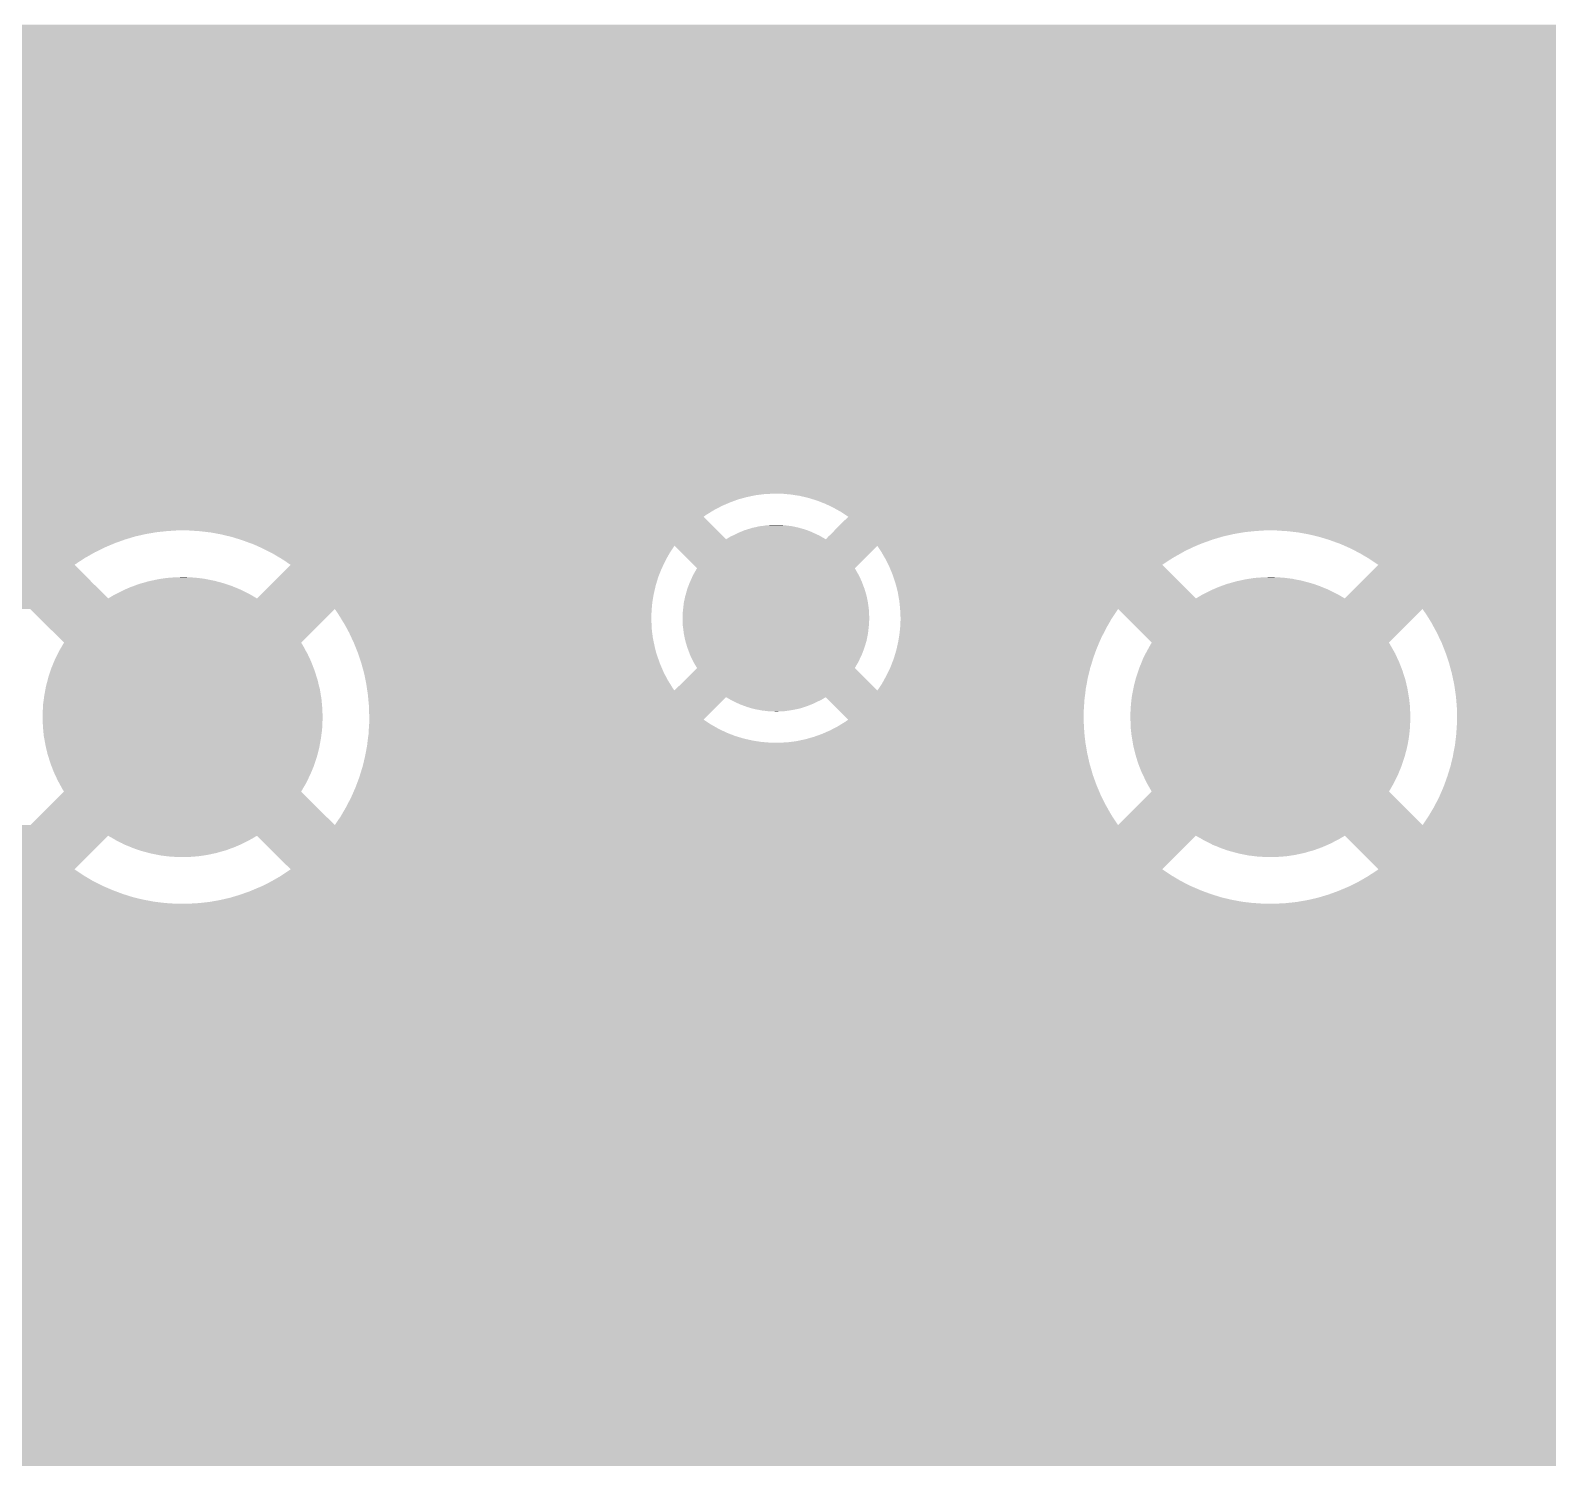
# Model space of a CAD drawing. Extents: x 295 to 953, y 10 to 290.
# Drawn here: x 802.2 to 812.92, y 108.89 to 118.97 of the extents above; entities that cross this region are included whole.
import ezdxf

# ---------------------------------------------------------------- set-up
doc = ezdxf.new("R2010")
doc.units = 0
doc.header["$LTSCALE"] = 5
doc.header["$MEASUREMENT"] = 0
doc.layers.add('GND1', color=7, linetype='CONTINUOUS')

msp = doc.modelspace()

# ---------------------------------------------------------------- linework, layer by layer
at = {"layer": 'GND1'}
for points in [[(754.519, 118.934), (754.519, 119.013), (833.019, 118.934), (833.011, 119.013)], [(757.296, 118.929), (757.22, 118.934), (833.02, 118.929), (833.019, 118.934)], [(757.373, 118.919), (757.296, 118.929), (833.021, 118.919), (833.02, 118.929)], [(757.448, 118.905), (757.373, 118.919), (833.022, 118.905), (833.021, 118.919)], [(757.523, 118.887), (757.448, 118.905), (833.024, 118.887), (833.022, 118.905)], [(757.596, 118.865), (757.523, 118.887), (833.027, 118.865), (833.024, 118.887)], [(757.668, 118.838), (757.596, 118.865), (833.03, 118.838), (833.027, 118.865)], [(757.738, 118.807), (757.668, 118.838), (833.033, 118.807), (833.03, 118.838)], [(757.747, 118.803), (757.738, 118.807), (833.033, 118.803), (833.033, 118.807)], [(757.807, 118.772), (757.747, 118.803), (833.043, 118.772), (833.033, 118.803)], [(757.873, 118.734), (757.807, 118.772), (833.056, 118.734), (833.043, 118.772)], [(757.855, 118.609), (757.937, 118.691), (833.097, 118.609), (833.07, 118.691)], [(757.937, 118.691), (757.873, 118.734), (833.07, 118.691), (833.056, 118.734)], [(788.573, 118.605), (788.554, 118.609), (826.901, 118.605), (827.111, 118.609)], [(788.761, 118.569), (788.573, 118.605), (826.742, 118.569), (826.901, 118.605)], [(788.787, 118.557), (788.761, 118.569), (826.695, 118.557), (826.742, 118.569)], [(788.931, 118.495), (788.787, 118.557), (826.564, 118.495), (826.695, 118.557)], [(794.098, 118.495), (794.035, 118.495), (826.562, 118.495), (826.564, 118.495)], [(794.16, 118.489), (794.098, 118.495), (826.551, 118.489), (826.562, 118.495)], [(794.222, 118.48), (794.16, 118.489), (826.53, 118.48), (826.551, 118.489)], [(794.275, 118.467), (794.222, 118.48), (826.505, 118.467), (826.53, 118.48)], [(794.283, 118.465), (794.275, 118.467), (826.502, 118.465), (826.505, 118.467)], [(794.343, 118.447), (794.283, 118.465), (826.478, 118.447), (826.502, 118.465)], [(794.402, 118.424), (794.343, 118.447), (826.448, 118.424), (826.478, 118.447)], [(794.458, 118.397), (794.402, 118.424), (826.413, 118.397), (826.448, 118.424)], [(794.412, 118.179), (794.565, 118.332), (826.2, 118.179), (826.331, 118.332)], [(794.513, 118.367), (794.458, 118.397), (826.373, 118.367), (826.413, 118.397)], [(794.554, 118.339), (794.513, 118.367), (826.337, 118.339), (826.373, 118.367)], [(794.565, 118.332), (794.554, 118.339), (826.331, 118.332), (826.337, 118.339)], [(789.317, 118.127), (789.289, 118.173), (826.172, 118.127), (826.197, 118.173)], [(794.406, 118.173), (794.412, 118.179), (826.197, 118.173), (826.2, 118.179)], [(794.795, 118.091), (794.771, 118.127), (826.153, 118.091), (826.172, 118.127)], [(794.827, 118.037), (794.795, 118.091), (826.124, 118.037), (826.153, 118.091)], [(794.849, 117.993), (794.827, 118.037), (826.1, 117.993), (826.124, 118.037)], [(794.855, 117.981), (794.849, 117.993), (826.097, 117.981), (826.1, 117.993)], [(794.879, 117.923), (794.855, 117.981), (826.08, 117.923), (826.097, 117.981)], [(794.899, 117.863), (794.879, 117.923), (826.063, 117.863), (826.08, 117.923)], [(794.914, 117.802), (794.899, 117.863), (826.045, 117.802), (826.063, 117.863)], [(794.917, 117.791), (794.914, 117.802), (826.042, 117.791), (826.045, 117.802)], [(794.926, 117.741), (794.917, 117.791), (826.037, 117.741), (826.042, 117.791)], [(794.932, 117.678), (794.926, 117.741), (826.032, 117.678), (826.037, 117.741)], [(794.934, 117.616), (794.932, 117.678), (826.026, 117.616), (826.032, 117.678)], [(794.933, 117.572), (794.934, 117.616), (826.031, 117.572), (826.026, 117.616)], [(794.918, 117.448), (794.928, 117.51), (826.044, 117.448), (826.037, 117.51)], [(794.928, 117.51), (794.933, 117.572), (826.037, 117.51), (826.031, 117.572)], [(794.886, 117.327), (794.904, 117.387), (826.074, 117.327), (826.055, 117.387)], [(794.904, 117.387), (794.909, 117.406), (826.055, 117.387), (826.048, 117.406)], [(794.909, 117.406), (794.918, 117.448), (826.048, 117.406), (826.044, 117.448)], [(794.836, 117.212), (794.863, 117.268), (826.112, 117.212), (826.094, 117.268)], [(794.863, 117.268), (794.886, 117.327), (826.094, 117.268), (826.074, 117.327)], [(794.771, 117.105), (794.805, 117.157), (826.173, 117.105), (826.143, 117.157)], [(794.805, 117.157), (794.833, 117.206), (826.143, 117.157), (826.114, 117.206)], [(794.833, 117.206), (794.836, 117.212), (826.114, 117.206), (826.112, 117.212)], [(789.293, 117.058), (789.318, 117.105), (826.201, 117.058), (826.173, 117.105)], [(794.441, 117.024), (794.406, 117.058), (826.221, 117.024), (826.201, 117.058)], [(794.565, 116.899), (794.441, 117.024), (826.335, 116.899), (826.221, 117.024)], [(794.379, 116.798), (794.437, 116.823), (826.462, 116.798), (826.427, 116.823)], [(794.437, 116.823), (794.492, 116.852), (826.427, 116.823), (826.386, 116.852)], [(794.492, 116.852), (794.518, 116.868), (826.386, 116.852), (826.363, 116.868)], [(794.518, 116.868), (794.546, 116.885), (826.363, 116.868), (826.347, 116.885)], [(794.546, 116.885), (794.565, 116.899), (826.347, 116.885), (826.335, 116.899)], [(788.795, 116.674), (788.926, 116.736), (826.703, 116.674), (826.559, 116.736)], [(794.074, 116.736), (794.136, 116.739), (826.559, 116.736), (826.55, 116.739)], [(794.136, 116.739), (794.187, 116.746), (826.55, 116.739), (826.535, 116.746)], [(794.187, 116.746), (794.198, 116.747), (826.535, 116.746), (826.533, 116.747)], [(794.198, 116.747), (794.26, 116.76), (826.533, 116.747), (826.516, 116.76)], [(794.26, 116.76), (794.32, 116.777), (826.516, 116.76), (826.492, 116.777)], [(794.32, 116.777), (794.379, 116.798), (826.492, 116.777), (826.462, 116.798)], [(757.937, 116.54), (757.855, 116.622), (841.028, 116.54), (840.958, 116.622)], [(788.379, 116.622), (788.589, 116.626), (826.936, 116.622), (826.917, 116.626)], [(788.589, 116.626), (788.747, 116.663), (826.917, 116.626), (826.729, 116.663)], [(788.747, 116.663), (788.795, 116.674), (826.729, 116.663), (826.703, 116.674)], [(757.86, 116.489), (757.924, 116.531), (841.071, 116.489), (841.035, 116.531)], [(757.924, 116.531), (757.937, 116.54), (841.035, 116.531), (841.028, 116.54)], [(757.656, 116.388), (757.675, 116.396), (833.864, 116.388), (833.927, 116.396)], [(757.675, 116.396), (757.683, 116.4), (833.927, 116.396), (833.989, 116.4)], [(757.683, 116.4), (757.724, 116.417), (841.166, 116.4), (841.146, 116.417)], [(757.724, 116.417), (757.793, 116.451), (841.146, 116.417), (841.106, 116.451)], [(757.793, 116.451), (757.811, 116.462), (841.106, 116.451), (841.094, 116.462)], [(757.811, 116.462), (757.86, 116.489), (841.094, 116.462), (841.071, 116.489)], [(754.519, 116.284), (754.519, 116.297), (833.571, 116.284), (833.597, 116.297)], [(757.204, 116.297), (757.281, 116.301), (833.597, 116.297), (833.604, 116.301)], [(757.281, 116.301), (757.357, 116.31), (833.604, 116.301), (833.62, 116.31)], [(757.357, 116.31), (757.375, 116.313), (833.62, 116.31), (833.626, 116.313)], [(757.375, 116.313), (757.433, 116.323), (833.626, 116.313), (833.648, 116.323)], [(757.433, 116.323), (757.5, 116.338), (833.648, 116.323), (833.684, 116.338)], [(757.5, 116.338), (757.508, 116.34), (833.684, 116.338), (833.689, 116.34)], [(757.508, 116.34), (757.573, 116.359), (833.689, 116.34), (833.743, 116.359)], [(757.573, 116.359), (757.581, 116.361), (833.743, 116.359), (833.751, 116.361)], [(757.581, 116.361), (757.622, 116.376), (833.751, 116.361), (833.803, 116.376)], [(757.622, 116.376), (757.654, 116.387), (833.803, 116.376), (833.859, 116.387)], [(757.654, 116.387), (757.656, 116.388), (833.859, 116.387), (833.864, 116.388)], [(754.519, 116.25), (754.519, 116.284), (833.517, 116.25), (833.571, 116.284)], [(754.519, 116.237), (754.519, 116.25), (833.498, 116.237), (833.517, 116.25)], [(754.519, 116.078), (754.519, 116.237), (833.656, 116.078), (833.498, 116.237)], [(754.519, 116.031), (754.519, 116.078), (841.778, 116.031), (841.667, 116.078)], [(754.519, 115.979), (754.519, 116.031), (833.257, 115.979), (833.292, 116.031)], [(754.519, 115.924), (754.519, 115.979), (833.227, 115.924), (833.257, 115.979)], [(754.519, 115.867), (754.519, 115.924), (833.2, 115.867), (833.227, 115.924)], [(754.519, 115.809), (754.519, 115.867), (833.177, 115.809), (833.2, 115.867)], [(754.519, 115.749), (754.519, 115.809), (833.159, 115.749), (833.177, 115.809)], [(754.519, 115.701), (754.519, 115.749), (833.148, 115.701), (833.159, 115.749)], [(754.519, 115.698), (754.519, 115.701), (807.384, 115.698), (807.446, 115.701)], [(754.519, 115.69), (754.519, 115.698), (807.321, 115.69), (807.384, 115.698)], [(754.519, 115.677), (754.519, 115.69), (807.26, 115.677), (807.321, 115.69)], [(754.519, 115.661), (754.519, 115.677), (807.2, 115.661), (807.26, 115.677)], [(754.519, 115.639), (754.519, 115.661), (807.141, 115.639), (807.2, 115.661)], [(807.571, 115.695), (807.509, 115.701), (833.146, 115.695), (833.148, 115.701)], [(807.618, 115.688), (807.571, 115.695), (833.145, 115.688), (833.146, 115.695)], [(807.633, 115.686), (807.618, 115.688), (833.144, 115.686), (833.145, 115.688)], [(807.695, 115.671), (807.633, 115.686), (833.142, 115.671), (833.144, 115.686)], [(807.754, 115.653), (807.695, 115.671), (833.139, 115.653), (833.142, 115.671)], [(807.813, 115.63), (807.754, 115.653), (833.136, 115.63), (833.139, 115.653)], [(754.519, 115.614), (754.519, 115.639), (807.083, 115.614), (807.141, 115.639)], [(754.519, 115.585), (754.519, 115.614), (807.028, 115.585), (807.083, 115.614)], [(754.519, 115.552), (754.519, 115.585), (806.974, 115.552), (807.028, 115.585)], [(754.519, 115.538), (754.519, 115.552), (806.955, 115.538), (806.974, 115.552)], [(754.519, 115.442), (754.519, 115.538), (807.051, 115.442), (806.955, 115.538)], [(807.822, 115.626), (807.813, 115.63), (833.135, 115.626), (833.136, 115.63)], [(807.87, 115.603), (807.822, 115.626), (833.133, 115.603), (833.135, 115.626)], [(807.924, 115.573), (807.87, 115.603), (833.13, 115.573), (833.133, 115.603)], [(807.938, 115.564), (807.924, 115.573), (833.13, 115.564), (833.13, 115.573)], [(807.977, 115.538), (807.938, 115.564), (833.129, 115.538), (833.13, 115.564)], [(807.939, 115.501), (807.977, 115.538), (833.129, 115.501), (833.129, 115.538)], [(754.519, 115.437), (754.519, 115.442), (803.167, 115.437), (803.244, 115.442)], [(754.519, 115.429), (754.519, 115.437), (803.091, 115.429), (803.167, 115.437)], [(754.519, 115.416), (754.519, 115.429), (803.015, 115.416), (803.091, 115.429)], [(803.321, 115.441), (803.244, 115.442), (807.052, 115.441), (807.051, 115.442)], [(803.397, 115.436), (803.321, 115.441), (807.057, 115.436), (807.052, 115.441)], [(803.474, 115.427), (803.397, 115.436), (807.066, 115.427), (807.057, 115.436)], [(807.194, 115.422), (807.211, 115.429), (807.736, 115.422), (807.721, 115.429)], [(807.211, 115.429), (807.244, 115.443), (807.721, 115.429), (807.686, 115.443)], [(807.244, 115.443), (807.262, 115.448), (807.686, 115.443), (807.671, 115.448)], [(807.262, 115.448), (807.296, 115.459), (807.671, 115.448), (807.633, 115.459)], [(807.296, 115.459), (807.315, 115.463), (807.633, 115.459), (807.618, 115.463)], [(807.315, 115.463), (807.349, 115.471), (807.618, 115.463), (807.58, 115.471)], [(807.349, 115.471), (807.37, 115.473), (807.58, 115.471), (807.565, 115.473)], [(807.37, 115.473), (807.403, 115.478), (807.565, 115.473), (807.524, 115.478)], [(807.403, 115.478), (807.429, 115.479), (807.524, 115.478), (807.511, 115.479)], [(807.429, 115.479), (807.457, 115.481), (807.511, 115.479), (807.457, 115.481)], [(807.855, 115.416), (807.868, 115.429), (810.699, 115.416), (810.774, 115.429)], [(807.868, 115.429), (807.876, 115.437), (810.774, 115.429), (810.851, 115.437)], [(807.876, 115.437), (807.88, 115.442), (810.851, 115.437), (810.927, 115.442)], [(807.88, 115.442), (807.939, 115.501), (833.132, 115.442), (833.129, 115.501)], [(811.004, 115.441), (810.927, 115.442), (833.132, 115.441), (833.132, 115.442)], [(811.048, 115.438), (811.004, 115.441), (833.132, 115.438), (833.132, 115.441)], [(811.081, 115.436), (811.048, 115.438), (833.133, 115.436), (833.132, 115.438)], [(811.157, 115.427), (811.081, 115.436), (833.134, 115.427), (833.133, 115.436)], [(754.519, 115.399), (754.519, 115.416), (802.94, 115.399), (803.015, 115.416)], [(754.519, 115.377), (754.519, 115.399), (802.867, 115.377), (802.94, 115.399)], [(754.519, 115.351), (754.519, 115.377), (802.795, 115.351), (802.867, 115.377)], [(754.519, 115.321), (754.519, 115.351), (802.724, 115.321), (802.795, 115.351)], [(803.549, 115.413), (803.474, 115.427), (807.08, 115.413), (807.066, 115.427)], [(803.624, 115.395), (803.549, 115.413), (807.098, 115.395), (807.08, 115.413)], [(803.675, 115.379), (803.624, 115.395), (807.113, 115.379), (807.098, 115.395)], [(803.681, 115.377), (803.675, 115.379), (810.55, 115.377), (810.557, 115.379)], [(803.697, 115.372), (803.681, 115.377), (810.537, 115.372), (810.55, 115.377)], [(803.754, 115.351), (803.697, 115.372), (810.478, 115.351), (810.537, 115.372)], [(803.769, 115.346), (803.754, 115.351), (810.465, 115.346), (810.478, 115.351)], [(803.799, 115.333), (803.769, 115.346), (810.434, 115.333), (810.465, 115.346)], [(803.839, 115.315), (803.799, 115.333), (806.737, 115.315), (806.749, 115.333)], [(806.908, 115.174), (806.749, 115.333), (808.023, 115.174), (808.182, 115.333)], [(807.113, 115.379), (807.145, 115.398), (807.818, 115.379), (807.785, 115.398)], [(807.145, 115.398), (807.162, 115.406), (807.785, 115.398), (807.771, 115.406)], [(807.162, 115.406), (807.194, 115.422), (807.771, 115.406), (807.736, 115.422)], [(807.818, 115.379), (807.837, 115.399), (810.557, 115.379), (810.624, 115.399)], [(807.837, 115.399), (807.855, 115.416), (810.624, 115.399), (810.699, 115.416)], [(808.19, 115.321), (808.182, 115.333), (810.407, 115.321), (810.434, 115.333)], [(811.233, 115.413), (811.157, 115.427), (833.136, 115.413), (833.134, 115.427)], [(811.307, 115.395), (811.233, 115.413), (833.138, 115.395), (833.136, 115.413)], [(811.369, 115.376), (811.307, 115.395), (833.14, 115.376), (833.138, 115.395)], [(811.381, 115.372), (811.369, 115.376), (833.141, 115.372), (833.14, 115.376)], [(811.453, 115.346), (811.381, 115.372), (833.146, 115.346), (833.141, 115.372)], [(811.523, 115.315), (811.453, 115.346), (833.153, 115.315), (833.146, 115.346)], [(754.519, 115.287), (754.519, 115.321), (802.655, 115.287), (802.724, 115.321)], [(754.519, 115.256), (754.519, 115.287), (802.601, 115.256), (802.655, 115.287)], [(795.296, 115.249), (795.26, 115.256), (802.588, 115.249), (802.601, 115.256)], [(795.467, 115.216), (795.296, 115.249), (802.537, 115.216), (802.588, 115.249)], [(795.486, 115.207), (795.467, 115.216), (802.524, 115.207), (802.537, 115.216)], [(803.907, 115.28), (803.839, 115.315), (806.714, 115.28), (806.737, 115.315)], [(803.974, 115.241), (803.908, 115.28), (806.692, 115.241), (806.714, 115.28)], [(803.997, 115.226), (803.974, 115.241), (806.684, 115.226), (806.692, 115.241)], [(804.038, 115.198), (803.997, 115.226), (806.671, 115.198), (806.684, 115.226)], [(808.206, 115.297), (808.19, 115.321), (810.357, 115.297), (810.407, 115.321)], [(808.212, 115.287), (808.206, 115.297), (810.339, 115.287), (810.357, 115.297)], [(808.234, 115.249), (808.212, 115.287), (810.272, 115.249), (810.339, 115.287)], [(808.238, 115.243), (808.234, 115.249), (810.262, 115.243), (810.272, 115.249)], [(808.256, 115.207), (808.238, 115.243), (810.207, 115.207), (810.262, 115.243)], [(811.591, 115.28), (811.523, 115.315), (833.162, 115.28), (833.153, 115.315)], [(811.635, 115.254), (811.591, 115.28), (833.17, 115.254), (833.162, 115.28)], [(811.657, 115.241), (811.635, 115.254), (833.174, 115.241), (833.17, 115.254)], [(811.721, 115.198), (811.657, 115.241), (833.189, 115.198), (833.174, 115.241)], [(795.507, 115.199), (795.486, 115.207), (802.511, 115.199), (802.524, 115.207)], [(795.637, 115.143), (795.507, 115.199), (802.567, 115.143), (802.511, 115.199)], [(798.009, 115.142), (797.947, 115.143), (802.568, 115.142), (802.567, 115.143)], [(798.072, 115.137), (798.009, 115.142), (802.573, 115.137), (802.568, 115.142)], [(798.134, 115.127), (798.072, 115.137), (802.583, 115.127), (802.573, 115.137)], [(798.195, 115.113), (798.134, 115.127), (802.597, 115.113), (802.583, 115.127)], [(798.255, 115.094), (798.195, 115.113), (802.616, 115.094), (802.597, 115.113)], [(803.164, 115.106), (803.192, 115.108), (803.381, 115.106), (803.363, 115.108)], [(803.192, 115.108), (803.23, 115.111), (803.363, 115.108), (803.31, 115.111)], [(803.23, 115.111), (803.297, 115.112), (803.31, 115.111), (803.297, 115.112)], [(803.89, 115.051), (803.95, 115.111), (806.616, 115.051), (806.634, 115.111)], [(803.95, 115.111), (804.008, 115.169), (806.634, 115.111), (806.657, 115.169)], [(804.008, 115.169), (804.038, 115.198), (806.657, 115.169), (806.671, 115.198)], [(806.862, 115.085), (806.881, 115.127), (808.07, 115.085), (808.05, 115.127)], [(806.881, 115.127), (806.885, 115.134), (808.05, 115.127), (808.046, 115.134)], [(806.885, 115.134), (806.908, 115.174), (808.046, 115.134), (808.023, 115.174)], [(808.26, 115.199), (808.256, 115.207), (810.195, 115.199), (810.207, 115.207)], [(808.266, 115.187), (808.26, 115.199), (810.207, 115.187), (810.195, 115.199)], [(808.29, 115.129), (808.266, 115.187), (810.265, 115.129), (810.207, 115.187)], [(808.31, 115.069), (808.29, 115.129), (810.324, 115.069), (810.265, 115.129)], [(810.848, 115.106), (810.876, 115.108), (811.065, 115.106), (811.047, 115.108)], [(810.876, 115.108), (810.914, 115.111), (811.047, 115.108), (810.994, 115.111)], [(810.914, 115.111), (810.98, 115.112), (810.994, 115.111), (810.98, 115.112)], [(811.605, 115.082), (811.66, 115.138), (833.245, 115.082), (833.216, 115.138)], [(811.66, 115.138), (811.718, 115.195), (833.216, 115.138), (833.191, 115.195)], [(811.718, 115.195), (811.721, 115.198), (833.191, 115.195), (833.189, 115.198)], [(798.313, 115.071), (798.255, 115.094), (802.638, 115.071), (802.616, 115.094)], [(798.37, 115.045), (798.313, 115.071), (802.665, 115.045), (802.638, 115.071)], [(798.425, 115.014), (798.37, 115.045), (802.696, 115.014), (802.665, 115.045)], [(798.477, 114.979), (798.425, 115.014), (802.731, 114.979), (802.696, 115.014)], [(802.807, 114.994), (802.846, 115.014), (803.743, 114.994), (803.702, 115.014)], [(802.846, 115.014), (802.867, 115.024), (803.702, 115.014), (803.683, 115.024)], [(802.867, 115.024), (802.907, 115.041), (803.683, 115.024), (803.641, 115.041)], [(802.907, 115.041), (802.929, 115.049), (803.641, 115.041), (803.622, 115.049)], [(802.929, 115.049), (802.969, 115.064), (803.622, 115.049), (803.578, 115.064)], [(802.969, 115.064), (802.992, 115.07), (803.578, 115.064), (803.559, 115.07)], [(802.992, 115.07), (803.033, 115.082), (803.559, 115.07), (803.514, 115.082)], [(803.033, 115.082), (803.057, 115.087), (803.514, 115.082), (803.494, 115.087)], [(803.057, 115.087), (803.098, 115.096), (803.494, 115.087), (803.448, 115.096)], [(803.098, 115.096), (803.123, 115.1), (803.448, 115.096), (803.429, 115.1)], [(803.123, 115.1), (803.164, 115.106), (803.429, 115.1), (803.381, 115.106)], [(803.829, 114.989), (803.89, 115.051), (806.602, 114.989), (806.616, 115.051)], [(806.827, 114.983), (806.839, 115.027), (808.105, 114.983), (808.092, 115.027)], [(806.839, 115.027), (806.842, 115.035), (808.092, 115.027), (808.089, 115.035)], [(806.842, 115.035), (806.858, 115.077), (808.089, 115.035), (808.073, 115.077)], [(806.858, 115.077), (806.862, 115.085), (808.073, 115.077), (808.07, 115.085)], [(808.326, 115.008), (808.31, 115.069), (810.385, 115.008), (810.324, 115.069)], [(808.334, 114.961), (808.326, 115.008), (810.432, 114.961), (810.385, 115.008)], [(810.491, 114.994), (810.529, 115.014), (811.426, 114.994), (811.386, 115.014)], [(810.529, 115.014), (810.551, 115.024), (811.386, 115.014), (811.367, 115.024)], [(810.551, 115.024), (810.59, 115.041), (811.367, 115.024), (811.324, 115.041)], [(810.59, 115.041), (810.612, 115.049), (811.324, 115.041), (811.305, 115.049)], [(810.612, 115.049), (810.653, 115.064), (811.305, 115.049), (811.262, 115.064)], [(810.653, 115.064), (810.676, 115.07), (811.262, 115.064), (811.242, 115.07)], [(810.676, 115.07), (810.717, 115.082), (811.242, 115.07), (811.197, 115.082)], [(810.717, 115.082), (810.741, 115.087), (811.197, 115.082), (811.178, 115.087)], [(810.741, 115.087), (810.782, 115.096), (811.178, 115.087), (811.132, 115.096)], [(810.782, 115.096), (810.807, 115.1), (811.132, 115.096), (811.113, 115.1)], [(810.807, 115.1), (810.848, 115.106), (811.113, 115.1), (811.065, 115.106)], [(811.485, 114.963), (811.532, 115.009), (849.683, 114.963), (849.683, 115.009)], [(811.532, 115.009), (811.552, 115.029), (833.292, 115.009), (833.278, 115.029)], [(811.552, 115.029), (811.605, 115.082), (833.278, 115.029), (833.245, 115.082)], [(798.384, 114.886), (798.425, 114.928), (806.588, 114.886), (806.592, 114.928)], [(798.425, 114.928), (798.459, 114.961), (806.592, 114.928), (806.597, 114.961)], [(798.459, 114.961), (798.477, 114.979), (802.749, 114.961), (802.731, 114.979)], [(802.749, 114.961), (802.787, 114.984), (803.8, 114.961), (803.761, 114.984)], [(802.787, 114.984), (802.807, 114.994), (803.761, 114.984), (803.743, 114.994)], [(803.8, 114.961), (803.829, 114.989), (806.597, 114.961), (806.602, 114.989)], [(806.809, 114.876), (806.814, 114.921), (808.123, 114.876), (808.117, 114.921)], [(806.814, 114.921), (806.815, 114.93), (808.117, 114.921), (808.116, 114.93)], [(806.815, 114.93), (806.824, 114.974), (808.116, 114.93), (808.107, 114.974)], [(806.824, 114.974), (806.827, 114.983), (808.107, 114.974), (808.105, 114.983)], [(808.337, 114.947), (808.334, 114.961), (833.641, 114.947), (833.655, 114.961)], [(808.343, 114.886), (808.337, 114.947), (833.58, 114.886), (833.641, 114.947)], [(810.432, 114.961), (810.471, 114.984), (811.484, 114.961), (811.445, 114.984)], [(810.471, 114.984), (810.491, 114.994), (811.445, 114.984), (811.426, 114.994)], [(811.484, 114.961), (811.485, 114.963), (833.655, 114.961), (833.656, 114.963)], [(802.437, 114.649), (802.199, 114.886), (804.112, 114.649), (804.35, 114.886)], [(804.365, 114.865), (804.35, 114.886), (806.587, 114.865), (806.588, 114.886)], [(804.376, 114.848), (804.365, 114.865), (806.586, 114.848), (806.587, 114.865)], [(804.404, 114.802), (804.376, 114.848), (806.586, 114.802), (806.586, 114.848)], [(804.416, 114.783), (804.404, 114.802), (806.587, 114.783), (806.586, 114.802)], [(806.806, 114.822), (806.808, 114.867), (808.125, 114.822), (808.123, 114.867)], [(806.808, 114.776), (806.806, 114.822), (808.123, 114.776), (808.125, 114.822)], [(806.808, 114.867), (806.809, 114.876), (808.123, 114.867), (808.123, 114.876)], [(808.343, 114.884), (808.343, 114.886), (809.881, 114.884), (809.883, 114.886)], [(808.346, 114.823), (808.343, 114.884), (809.84, 114.823), (809.881, 114.884)], [(808.345, 114.778), (808.346, 114.822), (809.814, 114.778), (809.839, 114.822)], [(808.346, 114.822), (808.346, 114.823), (809.839, 114.822), (809.84, 114.823)], [(810.12, 114.649), (809.883, 114.886), (811.796, 114.649), (812.033, 114.886)], [(812.06, 114.848), (812.033, 114.886), (833.542, 114.848), (833.58, 114.886)], [(812.087, 114.804), (812.06, 114.848), (833.498, 114.804), (833.542, 114.848)], [(812.1, 114.783), (812.087, 114.804), (833.529, 114.783), (833.498, 114.804)], [(804.44, 114.74), (804.416, 114.783), (806.589, 114.74), (806.587, 114.783)], [(804.453, 114.715), (804.44, 114.74), (806.592, 114.715), (806.589, 114.74)], [(804.47, 114.678), (804.453, 114.715), (806.597, 114.678), (806.592, 114.715)], [(806.808, 114.767), (806.808, 114.776), (808.122, 114.767), (808.123, 114.776)], [(806.814, 114.722), (806.808, 114.767), (808.117, 114.722), (808.122, 114.767)], [(806.815, 114.713), (806.814, 114.722), (808.116, 114.713), (808.117, 114.722)], [(806.824, 114.669), (806.815, 114.713), (808.107, 114.669), (808.116, 114.713)], [(808.329, 114.654), (808.335, 114.688), (809.751, 114.654), (809.766, 114.688)], [(808.335, 114.688), (808.339, 114.716), (809.766, 114.688), (809.781, 114.716)], [(808.339, 114.716), (808.343, 114.756), (809.781, 114.716), (809.801, 114.756)], [(808.343, 114.756), (808.345, 114.778), (809.801, 114.756), (809.814, 114.778)], [(812.107, 114.769), (812.1, 114.783), (833.55, 114.769), (833.529, 114.783)], [(812.124, 114.738), (812.107, 114.769), (833.604, 114.738), (833.55, 114.769)], [(812.136, 114.715), (812.124, 114.738), (833.653, 114.715), (833.604, 114.738)], [(812.138, 114.711), (812.136, 114.715), (833.661, 114.711), (833.653, 114.715)], [(812.145, 114.698), (812.138, 114.711), (833.697, 114.698), (833.661, 114.711)], [(812.146, 114.694), (812.145, 114.698), (818.519, 114.694), (818.729, 114.698)], [(812.169, 114.646), (812.146, 114.694), (818.313, 114.646), (818.519, 114.694)], [(802.374, 114.532), (802.394, 114.572), (804.175, 114.532), (804.156, 114.572)], [(802.394, 114.572), (802.403, 114.591), (804.156, 114.572), (804.145, 114.591)], [(802.403, 114.591), (802.426, 114.63), (804.145, 114.591), (804.124, 114.63)], [(802.426, 114.63), (802.437, 114.649), (804.124, 114.63), (804.112, 114.649)], [(804.485, 114.646), (804.47, 114.678), (806.604, 114.646), (806.597, 114.678)], [(804.497, 114.616), (804.485, 114.646), (806.61, 114.616), (806.604, 114.646)], [(804.514, 114.574), (804.497, 114.616), (806.621, 114.574), (806.61, 114.616)], [(804.52, 114.556), (804.514, 114.574), (806.627, 114.556), (806.621, 114.574)], [(806.826, 114.66), (806.824, 114.669), (808.105, 114.66), (808.107, 114.669)], [(806.839, 114.617), (806.826, 114.66), (808.092, 114.617), (808.105, 114.66)], [(806.842, 114.608), (806.839, 114.617), (808.089, 114.608), (808.092, 114.617)], [(806.858, 114.566), (806.842, 114.608), (808.073, 114.566), (808.089, 114.608)], [(808.301, 114.546), (808.315, 114.593), (809.709, 114.546), (809.726, 114.593)], [(808.315, 114.593), (808.321, 114.618), (809.726, 114.593), (809.736, 114.618)], [(808.321, 114.618), (808.329, 114.654), (809.736, 114.618), (809.751, 114.654)], [(810.057, 114.532), (810.077, 114.572), (811.858, 114.532), (811.84, 114.572)], [(810.077, 114.572), (810.087, 114.591), (811.84, 114.572), (811.829, 114.591)], [(810.087, 114.591), (810.109, 114.63), (811.829, 114.591), (811.807, 114.63)], [(810.109, 114.63), (810.12, 114.649), (811.807, 114.63), (811.796, 114.649)], [(812.197, 114.574), (812.169, 114.646), (818.162, 114.574), (818.313, 114.646)], [(812.203, 114.556), (812.197, 114.574), (818.123, 114.556), (818.162, 114.574)], [(802.341, 114.449), (802.348, 114.47), (804.208, 114.449), (804.2, 114.47)], [(802.348, 114.47), (802.365, 114.511), (804.2, 114.47), (804.184, 114.511)], [(802.365, 114.511), (802.374, 114.532), (804.184, 114.511), (804.175, 114.532)], [(804.538, 114.502), (804.52, 114.556), (806.646, 114.502), (806.627, 114.556)], [(804.539, 114.497), (804.538, 114.502), (806.648, 114.497), (806.646, 114.502)], [(804.555, 114.439), (804.539, 114.497), (806.673, 114.439), (806.648, 114.497)], [(806.749, 114.311), (806.908, 114.469), (808.182, 114.311), (808.023, 114.469)], [(806.861, 114.558), (806.858, 114.566), (808.069, 114.558), (808.073, 114.566)], [(806.881, 114.517), (806.861, 114.558), (808.05, 114.517), (808.069, 114.558)], [(806.885, 114.509), (806.881, 114.517), (808.046, 114.509), (808.05, 114.517)], [(806.908, 114.47), (806.885, 114.509), (808.023, 114.47), (808.046, 114.509)], [(806.908, 114.469), (806.908, 114.47), (808.023, 114.469), (808.023, 114.47)], [(808.247, 114.418), (808.273, 114.472), (809.673, 114.418), (809.686, 114.472)], [(808.273, 114.472), (808.274, 114.474), (809.686, 114.472), (809.687, 114.474)], [(808.274, 114.474), (808.297, 114.533), (809.687, 114.474), (809.705, 114.533)], [(808.297, 114.533), (808.301, 114.546), (809.705, 114.533), (809.709, 114.546)], [(810.025, 114.449), (810.032, 114.47), (811.892, 114.449), (811.884, 114.47)], [(810.032, 114.47), (810.049, 114.511), (811.884, 114.47), (811.868, 114.511)], [(810.049, 114.511), (810.057, 114.532), (811.868, 114.511), (811.858, 114.532)], [(812.221, 114.502), (812.203, 114.556), (818.052, 114.502), (818.123, 114.556)], [(812.241, 114.428), (812.221, 114.502), (817.955, 114.428), (818.052, 114.502)], [(802.31, 114.343), (802.322, 114.386), (804.238, 114.343), (804.228, 114.386)], [(802.322, 114.386), (802.327, 114.407), (804.228, 114.386), (804.221, 114.407)], [(802.327, 114.407), (802.341, 114.449), (804.221, 114.407), (804.208, 114.449)], [(804.558, 114.427), (804.555, 114.439), (806.679, 114.427), (806.673, 114.439)], [(804.567, 114.384), (804.558, 114.427), (806.702, 114.384), (806.679, 114.427)], [(804.573, 114.352), (804.567, 114.384), (806.722, 114.352), (806.702, 114.384)], [(808.19, 114.322), (808.217, 114.363), (809.654, 114.322), (809.662, 114.363)], [(808.217, 114.363), (808.236, 114.398), (809.662, 114.363), (809.668, 114.398)], [(808.236, 114.398), (808.247, 114.418), (809.668, 114.398), (809.673, 114.418)], [(809.994, 114.343), (810.005, 114.386), (811.922, 114.343), (811.912, 114.386)], [(810.005, 114.386), (810.011, 114.407), (811.912, 114.386), (811.905, 114.407)], [(810.011, 114.407), (810.025, 114.449), (811.905, 114.407), (811.892, 114.449)], [(812.241, 114.427), (812.241, 114.428), (817.955, 114.427), (817.955, 114.428)], [(812.257, 114.352), (812.241, 114.427), (817.891, 114.352), (817.955, 114.427)], [(802.289, 114.212), (802.295, 114.256), (804.259, 114.212), (804.255, 114.256)], [(802.295, 114.256), (802.298, 114.278), (804.255, 114.256), (804.251, 114.278)], [(802.298, 114.278), (802.306, 114.321), (804.251, 114.278), (804.244, 114.321)], [(802.306, 114.321), (802.31, 114.343), (804.244, 114.321), (804.238, 114.343)], [(804.576, 114.33), (804.573, 114.352), (806.735, 114.33), (806.722, 114.352)], [(804.579, 114.311), (804.576, 114.33), (806.749, 114.311), (806.735, 114.33)], [(804.584, 114.276), (804.579, 114.311), (809.649, 114.276), (809.653, 114.311)], [(804.585, 114.264), (804.584, 114.276), (809.647, 114.264), (809.649, 114.276)], [(804.591, 114.2), (804.585, 114.264), (807.049, 114.2), (807.113, 114.264)], [(807.146, 114.245), (807.113, 114.264), (807.786, 114.245), (807.818, 114.264)], [(807.836, 114.246), (807.818, 114.264), (809.645, 114.246), (809.647, 114.264)], [(808.182, 114.311), (808.19, 114.322), (809.653, 114.311), (809.654, 114.322)], [(809.973, 114.212), (809.978, 114.256), (811.943, 114.212), (811.938, 114.256)], [(809.978, 114.256), (809.981, 114.278), (811.938, 114.256), (811.934, 114.278)], [(809.981, 114.278), (809.99, 114.321), (811.934, 114.278), (811.927, 114.321)], [(809.99, 114.321), (809.994, 114.343), (811.927, 114.321), (811.922, 114.343)], [(812.268, 114.276), (812.257, 114.352), (817.826, 114.276), (817.891, 114.352)], [(812.269, 114.267), (812.268, 114.276), (817.818, 114.267), (817.826, 114.276)], [(812.275, 114.2), (812.269, 114.267), (817.782, 114.2), (817.818, 114.267)], [(802.285, 114.123), (802.286, 114.145), (804.264, 114.123), (804.263, 114.145)], [(802.286, 114.145), (802.288, 114.19), (804.263, 114.145), (804.261, 114.19)], [(802.288, 114.19), (802.289, 114.212), (804.261, 114.19), (804.259, 114.212)], [(804.593, 114.123), (804.591, 114.2), (806.973, 114.123), (807.049, 114.2)], [(807.161, 114.237), (807.146, 114.245), (807.769, 114.237), (807.786, 114.245)], [(807.195, 114.221), (807.161, 114.237), (807.737, 114.221), (807.769, 114.237)], [(807.21, 114.214), (807.195, 114.221), (807.72, 114.214), (807.737, 114.221)], [(807.245, 114.201), (807.21, 114.214), (807.687, 114.201), (807.72, 114.214)], [(807.261, 114.195), (807.245, 114.201), (807.669, 114.195), (807.687, 114.201)], [(807.298, 114.184), (807.261, 114.195), (807.635, 114.184), (807.669, 114.195)], [(807.313, 114.18), (807.298, 114.184), (807.616, 114.18), (807.635, 114.184)], [(807.351, 114.173), (807.313, 114.18), (807.582, 114.173), (807.616, 114.18)], [(807.366, 114.17), (807.351, 114.173), (807.561, 114.17), (807.582, 114.173)], [(807.407, 114.165), (807.366, 114.17), (807.528, 114.165), (807.561, 114.17)], [(807.42, 114.164), (807.407, 114.165), (807.502, 114.164), (807.528, 114.165)], [(807.474, 114.162), (807.42, 114.164), (807.474, 114.162), (807.502, 114.164)], [(807.912, 114.169), (807.836, 114.246), (809.64, 114.169), (809.645, 114.246)], [(807.977, 114.105), (807.912, 114.169), (809.64, 114.105), (809.64, 114.169)], [(809.969, 114.145), (809.972, 114.19), (811.946, 114.145), (811.945, 114.19)], [(809.969, 114.123), (809.969, 114.145), (811.947, 114.123), (811.946, 114.145)], [(809.972, 114.19), (809.973, 114.212), (811.945, 114.19), (811.943, 114.212)], [(812.277, 114.123), (812.275, 114.2), (817.741, 114.123), (817.782, 114.2)], [(802.286, 114.101), (802.285, 114.123), (804.263, 114.101), (804.264, 114.123)], [(802.288, 114.057), (802.286, 114.101), (804.261, 114.057), (804.263, 114.101)], [(802.29, 114.034), (802.288, 114.057), (804.26, 114.034), (804.261, 114.057)], [(804.588, 114.013), (804.59, 114.04), (807.118, 114.013), (807.061, 114.04)], [(804.59, 114.04), (804.592, 114.071), (807.061, 114.04), (807.007, 114.071)], [(804.592, 114.071), (804.593, 114.077), (807.007, 114.071), (806.997, 114.077)], [(804.593, 114.105), (804.593, 114.123), (806.955, 114.105), (806.973, 114.123)], [(804.593, 114.077), (804.593, 114.105), (806.997, 114.077), (806.955, 114.105)], [(807.848, 114.029), (807.903, 114.058), (809.643, 114.029), (809.641, 114.058)], [(807.903, 114.058), (807.957, 114.091), (809.641, 114.058), (809.64, 114.091)], [(807.957, 114.091), (807.958, 114.092), (809.64, 114.091), (809.64, 114.092)], [(807.958, 114.092), (807.977, 114.105), (809.64, 114.092), (809.64, 114.105)], [(809.97, 114.101), (809.969, 114.123), (811.947, 114.101), (811.947, 114.123)], [(809.971, 114.057), (809.97, 114.101), (811.944, 114.057), (811.947, 114.101)], [(809.973, 114.034), (809.971, 114.057), (811.943, 114.034), (811.944, 114.057)], [(812.271, 114), (812.276, 114.077), (817.695, 114), (817.717, 114.077)], [(812.276, 114.082), (812.277, 114.123), (817.718, 114.082), (817.741, 114.123)], [(812.276, 114.077), (812.276, 114.082), (817.717, 114.077), (817.718, 114.082)], [(802.294, 113.99), (802.29, 114.034), (804.254, 113.99), (804.26, 114.034)], [(802.298, 113.969), (802.294, 113.99), (804.251, 113.969), (804.254, 113.99)], [(802.306, 113.925), (802.298, 113.969), (804.243, 113.925), (804.251, 113.969)], [(804.578, 113.924), (804.58, 113.94), (809.655, 113.924), (809.652, 113.94)], [(804.58, 113.943), (804.581, 113.948), (807.422, 113.943), (807.36, 113.948)], [(804.58, 113.942), (804.58, 113.943), (807.485, 113.942), (807.422, 113.943)], [(804.58, 113.94), (804.58, 113.942), (809.652, 113.94), (809.652, 113.942)], [(804.581, 113.948), (804.582, 113.958), (807.36, 113.948), (807.298, 113.958)], [(804.582, 113.958), (804.584, 113.972), (807.298, 113.958), (807.237, 113.972)], [(804.584, 113.972), (804.586, 113.99), (807.237, 113.972), (807.177, 113.99)], [(804.586, 113.99), (804.588, 114), (807.177, 113.99), (807.151, 114)], [(804.588, 114), (804.588, 114.013), (807.151, 114), (807.118, 114.013)], [(807.485, 113.942), (807.547, 113.945), (809.652, 113.942), (809.651, 113.945)], [(807.547, 113.945), (807.61, 113.953), (809.651, 113.945), (809.651, 113.953)], [(807.61, 113.953), (807.671, 113.966), (809.651, 113.953), (809.649, 113.966)], [(807.671, 113.966), (807.732, 113.983), (809.649, 113.966), (809.647, 113.983)], [(807.732, 113.983), (807.791, 114.004), (809.647, 113.983), (809.645, 114.004)], [(807.791, 114.004), (807.818, 114.016), (809.645, 114.004), (809.644, 114.016)], [(807.818, 114.016), (807.848, 114.029), (809.644, 114.016), (809.643, 114.029)], [(809.978, 113.99), (809.973, 114.034), (811.938, 113.99), (811.943, 114.034)], [(809.982, 113.969), (809.978, 113.99), (811.935, 113.969), (811.938, 113.99)], [(809.989, 113.925), (809.982, 113.969), (811.927, 113.925), (811.935, 113.969)], [(812.262, 113.924), (812.271, 114), (817.673, 113.924), (817.695, 114)], [(802.311, 113.903), (802.306, 113.925), (804.239, 113.903), (804.243, 113.925)], [(802.321, 113.86), (802.311, 113.903), (804.228, 113.86), (804.239, 113.903)], [(802.328, 113.839), (802.321, 113.86), (804.222, 113.839), (804.228, 113.86)], [(802.341, 113.797), (802.328, 113.839), (804.208, 113.797), (804.222, 113.839)], [(804.55, 113.789), (804.564, 113.849), (809.682, 113.789), (809.669, 113.849)], [(804.564, 113.849), (804.567, 113.864), (809.669, 113.849), (809.665, 113.864)], [(804.567, 113.864), (804.578, 113.924), (809.665, 113.864), (809.655, 113.924)], [(809.994, 113.903), (809.989, 113.925), (811.922, 113.903), (811.927, 113.925)], [(810.005, 113.86), (809.994, 113.903), (811.911, 113.86), (811.922, 113.903)], [(810.011, 113.839), (810.005, 113.86), (811.905, 113.839), (811.911, 113.86)], [(810.024, 113.797), (810.011, 113.839), (811.891, 113.797), (811.905, 113.839)], [(812.23, 113.774), (812.248, 113.849), (817.65, 113.774), (817.657, 113.849)], [(812.248, 113.849), (812.253, 113.879), (817.657, 113.849), (817.66, 113.879)], [(812.253, 113.879), (812.262, 113.924), (817.66, 113.879), (817.673, 113.924)], [(802.349, 113.776), (802.341, 113.797), (804.201, 113.776), (804.208, 113.797)], [(802.365, 113.735), (802.349, 113.776), (804.184, 113.735), (804.201, 113.776)], [(802.374, 113.715), (802.365, 113.735), (804.175, 113.715), (804.184, 113.735)], [(802.393, 113.675), (802.374, 113.715), (804.156, 113.675), (804.175, 113.715)], [(804.524, 113.701), (804.528, 113.715), (809.709, 113.701), (809.704, 113.715)], [(804.528, 113.715), (804.546, 113.774), (809.704, 113.715), (809.687, 113.774)], [(804.546, 113.774), (804.55, 113.789), (809.687, 113.774), (809.682, 113.789)], [(810.032, 113.776), (810.024, 113.797), (811.884, 113.776), (811.891, 113.797)], [(810.048, 113.735), (810.032, 113.776), (811.867, 113.735), (811.884, 113.776)], [(810.058, 113.715), (810.048, 113.735), (811.859, 113.715), (811.867, 113.735)], [(810.077, 113.675), (810.058, 113.715), (811.839, 113.675), (811.859, 113.715)], [(812.208, 113.704), (812.23, 113.774), (817.644, 113.704), (817.65, 113.774)], [(802.404, 113.655), (802.393, 113.675), (804.146, 113.655), (804.156, 113.675)], [(802.425, 113.616), (802.404, 113.655), (804.123, 113.616), (804.146, 113.655)], [(802.437, 113.597), (802.425, 113.616), (804.112, 113.597), (804.123, 113.616)], [(804.472, 113.572), (804.497, 113.629), (809.76, 113.572), (809.736, 113.629)], [(804.497, 113.629), (804.502, 113.643), (809.736, 113.629), (809.73, 113.643)], [(804.502, 113.643), (804.524, 113.701), (809.73, 113.643), (809.709, 113.701)], [(810.087, 113.655), (810.077, 113.675), (811.829, 113.655), (811.839, 113.675)], [(810.109, 113.616), (810.087, 113.655), (811.807, 113.616), (811.829, 113.655)], [(810.12, 113.597), (810.109, 113.616), (811.796, 113.597), (811.807, 113.616)], [(812.15, 113.558), (812.181, 113.629), (817.66, 113.558), (817.652, 113.629)], [(812.181, 113.629), (812.207, 113.701), (817.652, 113.629), (817.644, 113.701)], [(812.207, 113.701), (812.208, 113.704), (817.644, 113.701), (817.644, 113.704)], [(802.199, 113.36), (802.437, 113.597), (804.35, 113.36), (804.112, 113.597)], [(804.431, 113.49), (804.438, 113.504), (809.802, 113.49), (809.794, 113.504)], [(804.438, 113.504), (804.466, 113.558), (809.794, 113.504), (809.767, 113.558)], [(804.466, 113.558), (804.472, 113.572), (809.767, 113.558), (809.76, 113.572)], [(809.883, 113.36), (810.12, 113.597), (812.033, 113.36), (811.796, 113.597)], [(812.117, 113.494), (812.15, 113.558), (817.666, 113.494), (817.66, 113.558)], [(804.358, 113.373), (804.393, 113.424), (809.874, 113.373), (809.84, 113.424)], [(804.393, 113.424), (804.4, 113.437), (809.84, 113.424), (809.832, 113.437)], [(804.4, 113.437), (804.431, 113.49), (809.832, 113.437), (809.802, 113.49)], [(812.033, 113.36), (812.076, 113.424), (817.711, 113.36), (817.69, 113.424)], [(812.076, 113.424), (812.115, 113.49), (817.69, 113.424), (817.668, 113.49)], [(812.115, 113.49), (812.117, 113.494), (817.668, 113.49), (817.666, 113.494)], [(795.295, 113.273), (795.348, 113.285), (802.737, 113.273), (802.749, 113.285)], [(795.348, 113.285), (795.385, 113.294), (817.737, 113.285), (817.732, 113.294)], [(795.385, 113.294), (795.5, 113.321), (817.732, 113.294), (817.723, 113.321)], [(795.5, 113.321), (795.583, 113.36), (817.723, 113.321), (817.711, 113.36)], [(802.788, 113.263), (802.749, 113.285), (803.762, 113.263), (803.8, 113.285)], [(804.038, 113.048), (803.8, 113.285), (810.195, 113.048), (810.432, 113.285)], [(804.35, 113.36), (804.358, 113.373), (809.883, 113.36), (809.874, 113.373)], [(810.472, 113.263), (810.432, 113.285), (811.446, 113.263), (811.484, 113.285)], [(811.657, 113.112), (811.484, 113.285), (817.839, 113.112), (817.737, 113.285)], [(754.476, 113.158), (754.499, 113.269), (802.622, 113.158), (802.733, 113.269)], [(795.084, 113.269), (795.295, 113.273), (802.733, 113.269), (802.737, 113.273)], [(802.806, 113.252), (802.788, 113.263), (803.742, 113.252), (803.762, 113.263)], [(802.847, 113.232), (802.806, 113.252), (803.703, 113.232), (803.742, 113.252)], [(802.866, 113.222), (802.847, 113.232), (803.682, 113.222), (803.703, 113.232)], [(802.908, 113.205), (802.866, 113.222), (803.642, 113.205), (803.682, 113.222)], [(802.927, 113.197), (802.908, 113.205), (803.62, 113.197), (803.642, 113.205)], [(802.971, 113.182), (802.927, 113.197), (803.58, 113.182), (803.62, 113.197)], [(802.99, 113.176), (802.971, 113.182), (803.557, 113.176), (803.58, 113.182)], [(810.49, 113.252), (810.472, 113.263), (811.425, 113.252), (811.446, 113.263)], [(810.531, 113.232), (810.49, 113.252), (811.387, 113.232), (811.425, 113.252)], [(810.549, 113.222), (810.531, 113.232), (811.365, 113.222), (811.387, 113.232)], [(810.592, 113.205), (810.549, 113.222), (811.326, 113.205), (811.365, 113.222)], [(810.611, 113.197), (810.592, 113.205), (811.304, 113.197), (811.326, 113.205)], [(810.654, 113.182), (810.611, 113.197), (811.263, 113.182), (811.304, 113.197)], [(810.674, 113.176), (810.654, 113.182), (811.24, 113.176), (811.263, 113.182)], [(754.424, 113.048), (754.476, 113.158), (802.511, 113.048), (802.622, 113.158)], [(803.035, 113.164), (802.99, 113.176), (803.516, 113.164), (803.557, 113.176)], [(803.055, 113.159), (803.035, 113.164), (803.492, 113.159), (803.516, 113.164)], [(803.101, 113.15), (803.055, 113.159), (803.451, 113.15), (803.492, 113.159)], [(803.12, 113.146), (803.101, 113.15), (803.426, 113.146), (803.451, 113.15)], [(803.168, 113.14), (803.12, 113.146), (803.385, 113.14), (803.426, 113.146)], [(803.186, 113.138), (803.168, 113.14), (803.357, 113.138), (803.385, 113.14)], [(803.239, 113.135), (803.186, 113.138), (803.319, 113.135), (803.357, 113.138)], [(803.252, 113.134), (803.239, 113.135), (803.252, 113.134), (803.319, 113.135)], [(810.719, 113.164), (810.674, 113.176), (811.199, 113.164), (811.24, 113.176)], [(810.738, 113.159), (810.719, 113.164), (811.176, 113.159), (811.199, 113.164)], [(810.784, 113.15), (810.738, 113.159), (811.134, 113.15), (811.176, 113.159)], [(810.803, 113.146), (810.784, 113.15), (811.109, 113.146), (811.134, 113.15)], [(810.852, 113.14), (810.803, 113.146), (811.069, 113.14), (811.109, 113.146)], [(810.869, 113.138), (810.852, 113.14), (811.04, 113.138), (811.069, 113.14)], [(810.923, 113.135), (810.869, 113.138), (811.002, 113.135), (811.04, 113.138)], [(810.936, 113.134), (810.923, 113.135), (810.936, 113.134), (811.002, 113.135)], [(811.721, 113.048), (811.657, 113.112), (817.898, 113.048), (817.839, 113.112)], [(754.353, 112.931), (754.38, 112.966), (802.71, 112.931), (802.641, 112.966)], [(754.38, 112.966), (754.394, 112.983), (802.641, 112.966), (802.612, 112.983)], [(754.394, 112.983), (754.404, 113.005), (802.612, 112.983), (802.575, 113.005)], [(754.404, 113.005), (754.424, 113.048), (802.575, 113.005), (802.511, 113.048)], [(803.894, 112.959), (803.907, 112.966), (810.339, 112.959), (810.325, 112.966)], [(803.907, 112.966), (803.961, 112.997), (810.325, 112.966), (810.273, 112.997)], [(803.961, 112.997), (803.973, 113.005), (810.273, 112.997), (810.259, 113.005)], [(803.973, 113.005), (804.025, 113.039), (810.259, 113.005), (810.208, 113.039)], [(804.025, 113.039), (804.038, 113.048), (810.208, 113.039), (810.195, 113.048)], [(811.578, 112.959), (811.644, 112.997), (817.979, 112.959), (817.944, 112.997)], [(811.644, 112.997), (811.709, 113.039), (817.944, 112.997), (817.906, 113.039)], [(811.709, 113.039), (811.721, 113.048), (817.906, 113.039), (817.898, 113.048)], [(754.289, 112.851), (754.307, 112.874), (802.925, 112.851), (802.852, 112.874)], [(754.307, 112.874), (754.328, 112.901), (802.852, 112.874), (802.78, 112.901)], [(754.328, 112.901), (754.353, 112.931), (802.78, 112.901), (802.71, 112.931)], [(803.622, 112.851), (803.682, 112.869), (810.609, 112.851), (810.552, 112.869)], [(803.682, 112.869), (803.696, 112.874), (810.552, 112.869), (810.536, 112.874)], [(803.696, 112.874), (803.755, 112.895), (810.536, 112.874), (810.479, 112.895)], [(803.755, 112.895), (803.768, 112.901), (810.479, 112.895), (810.464, 112.901)], [(803.768, 112.901), (803.825, 112.925), (810.464, 112.901), (810.408, 112.925)], [(803.825, 112.925), (803.839, 112.931), (810.408, 112.925), (810.393, 112.931)], [(803.839, 112.931), (803.894, 112.959), (810.393, 112.931), (810.339, 112.959)], [(811.292, 112.847), (811.366, 112.869), (818.135, 112.847), (818.104, 112.869)], [(811.366, 112.869), (811.438, 112.895), (818.104, 112.869), (818.068, 112.895)], [(811.438, 112.895), (811.509, 112.925), (818.068, 112.895), (818.026, 112.925)], [(811.509, 112.925), (811.573, 112.956), (818.026, 112.925), (817.981, 112.956)], [(811.573, 112.956), (811.578, 112.959), (817.981, 112.956), (817.979, 112.959)], [(754.152, 112.71), (754.193, 112.751), (818.554, 112.71), (818.347, 112.751)], [(754.193, 112.751), (754.247, 112.805), (818.347, 112.751), (818.222, 112.805)], [(754.247, 112.805), (754.252, 112.81), (803.228, 112.805), (803.152, 112.81)], [(754.247, 112.805), (754.247, 112.805), (803.305, 112.805), (803.228, 112.805)], [(754.252, 112.81), (754.261, 112.819), (803.152, 112.81), (803.076, 112.819)], [(754.261, 112.819), (754.274, 112.832), (803.076, 112.819), (803.007, 112.832)], [(754.274, 112.832), (754.275, 112.833), (803.007, 112.832), (803, 112.833)], [(754.275, 112.833), (754.289, 112.851), (803, 112.833), (802.925, 112.851)], [(803.305, 112.805), (803.314, 112.805), (810.989, 112.805), (810.912, 112.805)], [(803.314, 112.805), (803.382, 112.809), (810.912, 112.805), (810.856, 112.809)], [(803.382, 112.809), (803.394, 112.81), (810.856, 112.809), (810.835, 112.81)], [(803.394, 112.81), (803.458, 112.817), (810.835, 112.81), (810.777, 112.817)], [(803.458, 112.817), (803.471, 112.819), (810.777, 112.817), (810.759, 112.819)], [(803.471, 112.819), (803.534, 112.83), (810.759, 112.819), (810.701, 112.83)], [(803.534, 112.83), (803.547, 112.833), (810.701, 112.83), (810.684, 112.833)], [(803.547, 112.833), (803.609, 112.847), (810.684, 112.833), (810.625, 112.847)], [(803.609, 112.847), (803.622, 112.851), (810.625, 112.847), (810.609, 112.851)], [(810.989, 112.805), (811.065, 112.809), (818.222, 112.805), (818.213, 112.809)], [(811.065, 112.809), (811.142, 112.817), (818.213, 112.809), (818.193, 112.817)], [(811.142, 112.817), (811.217, 112.83), (818.193, 112.817), (818.163, 112.83)], [(811.217, 112.83), (811.236, 112.834), (818.163, 112.83), (818.153, 112.834)], [(811.236, 112.834), (811.292, 112.847), (818.153, 112.834), (818.135, 112.847)], [(753.997, 112.555), (754.119, 112.677), (823.741, 112.555), (823.569, 112.677)], [(754.119, 112.677), (754.152, 112.71), (823.569, 112.677), (823.539, 112.71)], [(753.914, 112.472), (753.997, 112.555), (823.935, 112.472), (823.741, 112.555)], [(753.765, 112.323), (753.873, 112.431), (840.569, 112.323), (840.579, 112.431)], [(753.873, 112.431), (753.914, 112.472), (824.142, 112.431), (823.935, 112.472)], [(753.761, 112.319), (753.765, 112.323), (833.886, 112.319), (834.096, 112.323)], [(753.623, 112.181), (753.713, 112.271), (833.49, 112.181), (833.68, 112.271)], [(753.713, 112.271), (753.761, 112.319), (833.68, 112.271), (833.886, 112.319)], [(753.518, 112.081), (753.575, 112.133), (833.359, 112.081), (833.427, 112.133)], [(753.575, 112.133), (753.623, 112.181), (833.427, 112.133), (833.49, 112.181)], [(753.356, 111.976), (753.474, 112.053), (833.257, 111.976), (833.322, 112.053)], [(753.474, 112.053), (753.518, 112.081), (833.322, 112.053), (833.359, 112.081)], [(752.983, 111.888), (753.02, 111.892), (833.183, 111.888), (833.185, 111.892)], [(753.02, 111.892), (753.175, 111.91), (833.185, 111.892), (833.201, 111.91)], [(753.175, 111.91), (753.356, 111.976), (833.201, 111.91), (833.257, 111.976)], [(672.769, 111.707), (672.877, 111.879), (833.085, 111.707), (833.178, 111.879)], [(672.877, 111.879), (672.881, 111.888), (833.178, 111.879), (833.183, 111.888)], [(672.725, 111.637), (672.769, 111.707), (833.065, 111.637), (833.085, 111.707)], [(672.61, 111.504), (672.725, 111.637), (833.027, 111.504), (833.065, 111.637)], [(672.538, 111.422), (672.61, 111.504), (833.019, 111.422), (833.027, 111.504)], [(672.427, 111.329), (672.538, 111.422), (833.011, 111.329), (833.019, 111.422)], [(672.319, 111.238), (672.427, 111.329), (833.021, 111.238), (833.011, 111.329)], [(672.121, 111.119), (672.319, 111.238), (833.033, 111.119), (833.021, 111.238)], [(671.81, 110.984), (672.074, 111.091), (833.078, 110.984), (833.043, 111.091)], [(672.074, 111.091), (672.121, 111.119), (833.043, 111.091), (833.033, 111.119)], [(671.559, 110.926), (671.81, 110.984), (833.097, 110.926), (833.078, 110.984)], [(643.016, 110.874), (642.993, 110.899), (826.695, 110.874), (826.802, 110.899)], [(643.1, 110.784), (643.016, 110.874), (826.505, 110.784), (826.695, 110.874)], [(671.247, 110.899), (671.531, 110.919), (826.802, 110.899), (826.89, 110.919)], [(671.531, 110.919), (671.542, 110.922), (826.89, 110.919), (826.901, 110.922)], [(671.542, 110.922), (671.559, 110.926), (826.901, 110.922), (827.111, 110.926)], [(643.121, 110.761), (643.1, 110.784), (826.474, 110.761), (826.505, 110.784)], [(643.194, 110.656), (643.121, 110.761), (826.337, 110.656), (826.474, 110.761)], [(643.306, 110.495), (643.194, 110.656), (826.2, 110.495), (826.337, 110.656)], [(643.31, 110.49), (643.306, 110.495), (826.198, 110.49), (826.2, 110.495)], [(643.403, 110.31), (643.31, 110.49), (826.1, 110.31), (826.198, 110.49)], [(643.46, 110.197), (643.403, 110.31), (826.068, 110.197), (826.1, 110.31)], [(643.492, 110.107), (643.46, 110.197), (826.042, 110.107), (826.068, 110.197)], [(643.554, 109.932), (643.492, 110.107), (826.026, 109.932), (826.042, 110.107)], [(643.57, 109.886), (643.554, 109.932), (826.031, 109.886), (826.026, 109.932)], [(643.604, 109.722), (643.57, 109.886), (826.048, 109.722), (826.031, 109.886)], [(643.637, 109.563), (643.604, 109.722), (826.101, 109.563), (826.048, 109.722)], [(643.639, 109.522), (643.637, 109.563), (826.114, 109.522), (826.101, 109.563)], [(643.652, 109.34), (643.639, 109.522), (826.221, 109.34), (826.114, 109.522)], [(643.659, 109.234), (643.652, 109.34), (826.318, 109.234), (826.221, 109.34)], [(643.658, 109.185), (643.659, 109.234), (826.363, 109.185), (826.318, 109.234)], [(643.648, 109.062), (643.658, 109.172), (826.535, 109.062), (826.382, 109.172)], [(643.658, 109.172), (643.658, 109.185), (826.382, 109.172), (826.363, 109.185)], [(643.647, 109.054), (643.648, 109.062), (826.555, 109.054), (826.535, 109.062)], [(672.932, 109.023), (672.701, 109.054), (826.627, 109.023), (826.555, 109.054)], [(673.062, 108.979), (672.932, 109.023), (826.729, 108.979), (826.627, 109.023)], [(673.153, 108.948), (673.062, 108.979), (826.885, 108.948), (826.729, 108.979)], [(673.17, 108.939), (673.153, 108.948), (826.936, 108.939), (826.885, 108.948)], [(673.356, 108.833), (673.17, 108.939), (849.683, 108.833), (849.683, 108.939)]]:
    msp.add_solid(points, dxfattribs=at)

doc.saveas('drawing.dxf')
